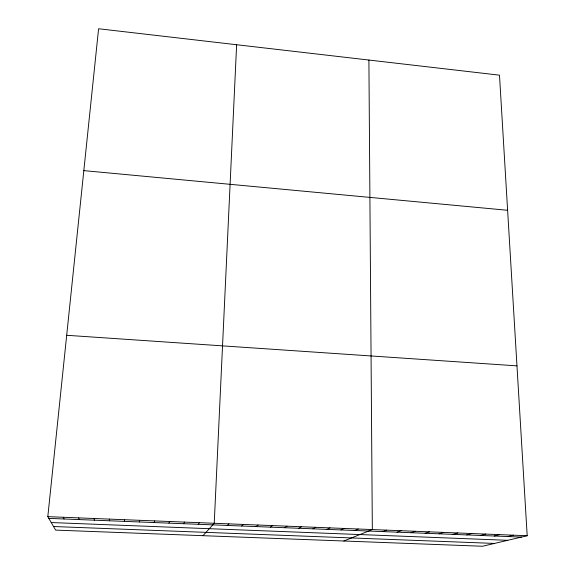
<?xml version="1.0" encoding="UTF-8"?>
<svg xmlns="http://www.w3.org/2000/svg" width="575" height="575" viewBox="0 0 575 575"><rect width="100%" height="100%" fill="white"/><g stroke="black" fill="none" stroke-linecap="round" stroke-linejoin="round"><path stroke-width="0.86" d="M236.634 44.735L214.231 523.279L202.997 535.684M124.387 521.374L124.531 519.707M47.811 516.652L98.591 28.75L499.488 75.167L527.189 535.735L482.526 546.25L55.631 530.114L47.811 516.652L527.189 535.735M139.294 521.963L139.653 520.303M154.129 522.553L154.711 520.907M168.892 523.135L169.697 521.503M183.59 523.717L184.611 522.093M198.217 524.299L199.453 522.689M227.283 525.449L228.936 523.861M241.708 526.017L243.577 524.443M256.076 526.585L258.146 525.025M270.372 527.153L272.651 525.6M284.611 527.713L287.09 526.175M298.777 528.274L301.458 526.75M312.886 528.835L315.768 527.318M326.923 529.388L330.007 527.886M340.903 529.942L344.181 528.454M354.825 530.495L358.29 529.014M343.821 541.01L372.334 529.575L368.898 60.044M382.885 531.602L386.745 530.143M397.03 532.163L401.084 530.718M411.111 532.716L415.351 531.286M425.126 533.277L429.561 531.853M439.077 533.823L443.699 532.414M452.963 534.376L457.772 532.975M466.792 534.923L471.787 533.528M480.549 535.469L485.731 534.089M494.248 536.008L499.61 534.642M507.89 536.547L513.432 535.188M51.233 522.546L507.732 540.313M53.547 526.52L494.522 543.425M48.818 518.384L521.467 537.086M66.686 335.283L516.975 365.865M83.821 170.624L507.617 210.285M63.3 517.263L64.077 518.988M78.718 517.881L79.264 519.592M94.063 518.492L94.372 520.188M109.329 519.096L109.415 520.785"/></g></svg>
